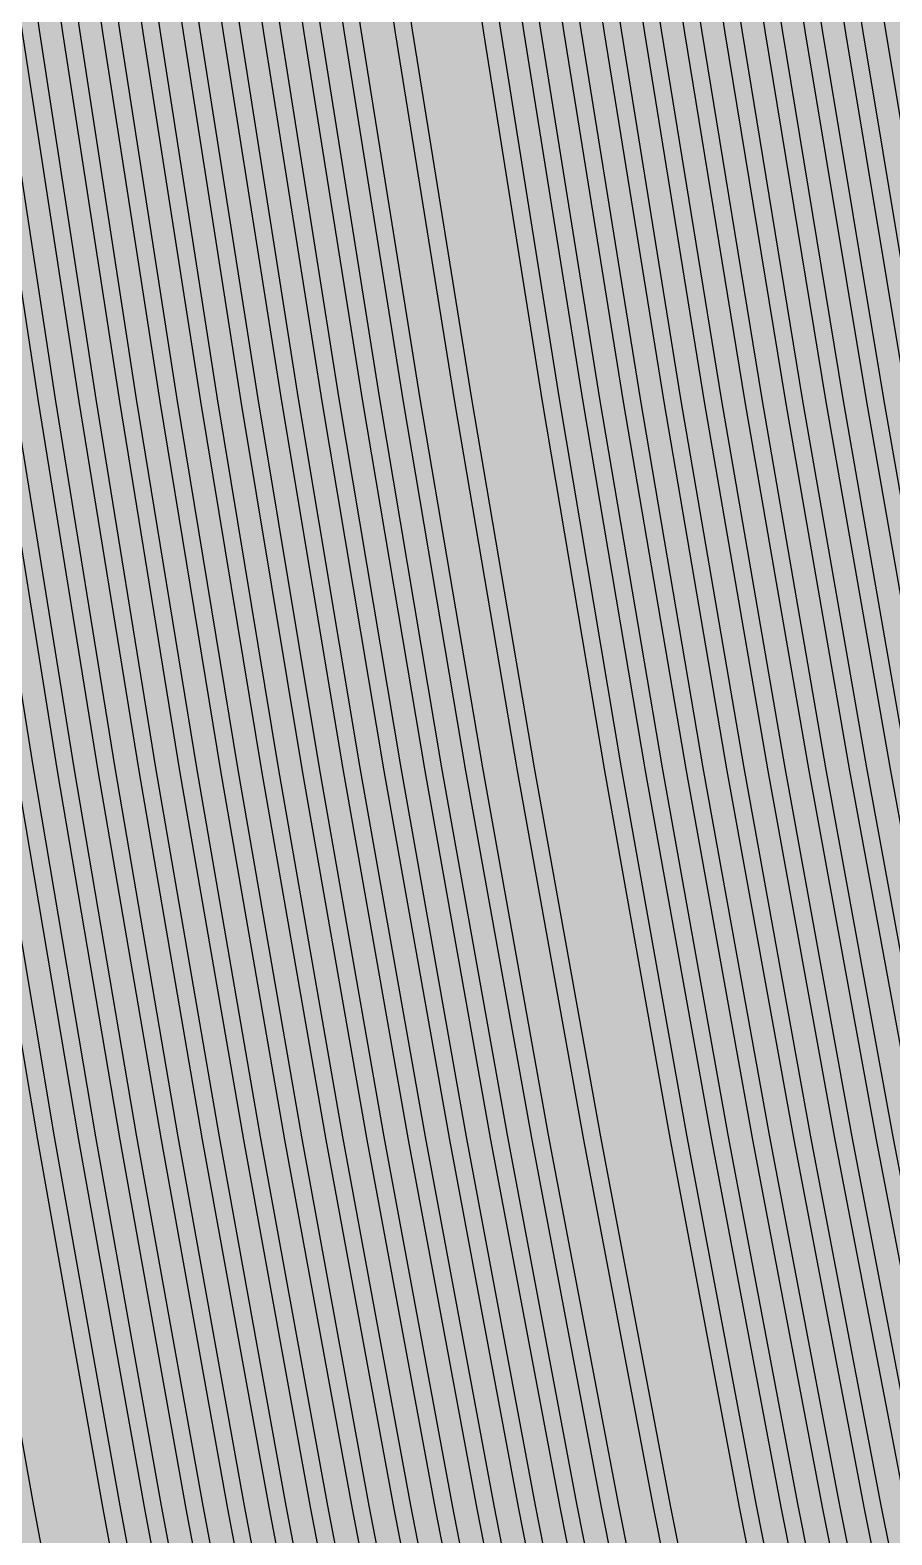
# Model space of a CAD drawing. Header units: metres. Extents: x -7231 to 10969, y -37556 to 1873.
# Drawn here: x 2908.2 to 3011, y -846.7 to -667.2 of the extents above; entities that cross this region are included whole.
import ezdxf

# ---------------------------------------------------------------- set-up
doc = ezdxf.new("R2010")
doc.units = ezdxf.units.M
doc.layers.add('Metal1', color=4, linetype='CONTINUOUS')
doc.layers.add('Polyimide', color=7, linetype='CONTINUOUS')

msp = doc.modelspace()

# ---------------------------------------------------------------- hatches: boundary and pattern name
at = {"layer": 'Polyimide'}
msp.add_hatch(color=7, dxfattribs=at).paths.add_polyline_path([(4065.69, -468), (4066.67, -501.99), (4068.51, -535.99), (4071.41, -569.99), (4075.54, -603.99), (4081.04, -637.99), (4088.01, -671.99), (4096.52, -705.98), (4106.62, -739.98), (4118.33, -773.98), (4131.63, -807.98), (4146.49, -841.98), (4162.87, -875.98), (4180.68, -909.97), (4199.83, -943.97), (4220.22, -977.97), (4241.73, -1011.97), (4264.21, -1045.97), (4287.52, -1079.96), (4311.51, -1113.96), (4336.01, -1147.96), (4360.86, -1181.96), (4385.88, -1215.96), (4410.89, -1249.96), (4435.74, -1283.95), (4460.24, -1317.95), (4484.23, -1351.95), (4507.54, -1385.95), (4530.02, -1419.95), (4551.53, -1453.94), (4571.92, -1487.94), (4591.07, -1521.94), (4608.88, -1555.94), (4625.26, -1589.94), (4640.12, -1623.94), (4653.42, -1657.93), (4665.13, -1691.93), (4675.23, -1725.93), (4683.74, -1759.93), (4690.71, -1793.93), (4696.21, -1827.93), (4700.34, -1861.92), (4703.24, -1895.92), (4705.08, -1929.92), (4706.06, -1963.92), (4706.44, -1997.92), (4706.5, -2031.91), (4706.5, -4793.02), (4709.95, -4838.39), (4720.22, -4882.71), (4737.08, -4924.98), (4760.13, -4964.2), (4788.85, -4999.49), (4822.58, -5030.03), (4860.53, -5055.12), (4901.85, -5074.18), (4901.85, -5074.18), (4970.68, -5105.23), (5034.7, -5145.26), (5092.76, -5193.54), (5143.8, -5249.19), (5186.89, -5311.2), (5221.24, -5378.44), (5246.23, -5449.69), (5261.41, -5523.66), (5266.5, -5599), (5261.41, -5674.34), (5246.23, -5748.31), (5221.24, -5819.56), (5186.89, -5886.8), (5143.8, -5948.81), (5092.76, -6004.46), (5034.7, -6052.74), (4970.68, -6092.77), (4901.85, -6123.82), (4860.53, -6142.88), (4822.58, -6167.97), (4788.85, -6198.51), (4760.13, -6233.8), (4737.08, -6273.02), (4720.22, -6315.29), (4709.95, -6359.61), (4706.5, -6404.98), (4706.5, -9221.52), (4709.95, -9266.88), (4720.22, -9311.21), (4737.08, -9353.47), (4760.13, -9392.7), (4788.85, -9427.98), (4822.58, -9458.52), (4860.53, -9483.61), (4901.85, -9502.67), (4970.68, -9533.72), (5034.7, -9573.75), (5092.76, -9622.03), (5143.8, -9677.68), (5186.89, -9739.69), (5221.24, -9806.94), (5246.23, -9878.19), (5261.41, -9952.16), (5266.5, -10027.49), (5261.41, -10102.83), (5246.23, -10176.8), (5221.24, -10248.05), (5186.89, -10315.3), (5143.8, -10377.31), (5092.76, -10432.96), (5034.7, -10481.24), (4970.68, -10521.27), (4901.85, -10552.32), (4860.53, -10571.38), (4822.58, -10596.46), (4788.85, -10627), (4760.13, -10662.29), (4737.08, -10701.52), (4720.22, -10743.78), (4709.95, -10788.1), (4706.5, -10833.47), (4706.5, -13650.01), (4709.95, -13695.38), (4720.22, -13739.7), (4737.08, -13781.96), (4760.13, -13821.19), (4788.85, -13856.48), (4822.58, -13887.02), (4860.53, -13912.11), (4901.85, -13931.17), (4970.68, -13962.22), (5034.7, -14002.25), (5092.76, -14050.53), (5143.8, -14106.18), (5186.89, -14168.19), (5221.24, -14235.43), (5246.23, -14306.68), (5261.41, -14380.65), (5266.5, -14455.99), (5261.41, -14531.33), (5246.23, -14605.29), (5221.24, -14676.55), (5186.89, -14743.79), (5143.8, -14805.8), (5092.76, -14861.45), (5034.7, -14909.73), (4970.68, -14949.76), (4901.85, -14980.81), (4860.53, -14999.87), (4822.58, -15024.96), (4788.85, -15055.5), (4760.13, -15090.79), (4737.08, -15130.01), (4720.22, -15172.27), (4709.95, -15216.6), (4706.5, -15261.97), (4706.5, -15455.99), (4720.95, -15750.04), (4764.14, -16041.26), (4835.68, -16326.84), (4934.86, -16604.04), (5060.74, -16870.18), (5212.09, -17122.7), (5387.47, -17359.17), (5585.18, -17577.31), (5803.32, -17775.02), (6039.79, -17950.4), (6292.31, -18101.75), (6558.45, -18227.63), (6835.65, -18326.81), (7121.23, -18398.34), (7412.45, -18441.54), (7706.5, -18455.99), (9969.01, -18455.99), (10047.42, -18459.84), (10125.08, -18471.36), (10201.23, -18490.44), (10275.15, -18516.89), (10346.12, -18550.45), (10413.46, -18590.81), (10476.52, -18637.58), (10534.69, -18690.3), (10587.41, -18748.47), (10634.18, -18811.53), (10674.54, -18878.87), (10708.11, -18949.84), (10734.56, -19023.76), (10753.63, -19099.92), (10765.15, -19177.58), (10769.01, -19255.99), (10769.01, -20895.8), (10730.24, -20951.41), (10694.6, -21009.08), (10662.21, -21068.63), (10633.17, -21129.89), (10607.55, -21192.66), (10585.45, -21256.74), (10566.93, -21321.96), (10552.05, -21388.09), (10540.84, -21454.95), (10533.35, -21522.33), (10529.6, -21590.02), (10529.6, -21657.81), (10533.35, -21725.5), (10540.84, -21792.87), (10552.05, -21859.73), (10566.93, -21925.87), (10585.45, -21991.08), (10607.55, -22055.17), (10633.17, -22117.94), (10662.21, -22179.19), (10694.6, -22238.74), (10730.24, -22296.41), (10769.01, -22352.03), (10769.01, -32454.24), (10728.74, -32510.49), (10691.72, -32568.92), (10658.05, -32629.35), (10627.85, -32691.58), (10601.2, -32755.42), (10578.21, -32820.67), (10558.93, -32887.1), (10543.44, -32954.52), (10531.77, -33022.71), (10523.97, -33091.44), (10520.07, -33160.51), (10520.07, -33229.69), (10523.97, -33298.75), (10531.77, -33367.49), (10543.44, -33435.67), (10558.93, -33503.09), (10578.21, -33569.53), (10601.2, -33634.77), (10627.85, -33698.61), (10658.05, -33760.85), (10691.72, -33821.28), (10728.74, -33879.71), (10769.01, -33935.96), (10769.01, -36556), (10765.15, -36634.41), (10753.63, -36712.07), (10734.56, -36788.23), (10708.11, -36862.15), (10674.54, -36933.12), (10634.18, -37000.46), (10587.41, -37063.51), (10534.69, -37121.69), (10476.52, -37174.41), (10413.46, -37221.18), (10346.12, -37261.54), (10275.15, -37295.1), (10201.23, -37321.55), (10125.08, -37340.63), (10047.42, -37352.15), (9969.01, -37356), (-6231.01, -37356), (-6309.42, -37352.15), (-6387.08, -37340.63), (-6463.23, -37321.55), (-6537.15, -37295.1), (-6608.12, -37261.54), (-6675.46, -37221.18), (-6738.52, -37174.41), (-6796.69, -37121.69), (-6849.41, -37063.51), (-6896.18, -37000.46), (-6936.54, -36933.12), (-6970.11, -36862.15), (-6996.56, -36788.23), (-7015.63, -36712.07), (-7027.15, -36634.41), (-7031.01, -36556), (-7031.01, -33936), (-6990.74, -33879.75), (-6953.7, -33821.31), (-6920.03, -33760.88), (-6889.82, -33698.64), (-6863.18, -33634.8), (-6840.18, -33569.55), (-6820.9, -33503.11), (-6805.4, -33435.69), (-6793.74, -33367.49), (-6785.94, -33298.75), (-6782.03, -33229.68), (-6782.03, -33160.5), (-6785.94, -33091.43), (-6793.74, -33022.69), (-6805.4, -32954.5), (-6820.9, -32887.07), (-6840.18, -32820.63), (-6863.18, -32755.39), (-6889.82, -32691.54), (-6920.03, -32629.3), (-6953.7, -32568.87), (-6990.74, -32510.43), (-7031.01, -32454.18), (-7031.01, -22364.83), (-6990.74, -22308.58), (-6953.7, -22250.14), (-6920.03, -22189.71), (-6889.82, -22127.47), (-6863.18, -22063.62), (-6840.18, -21998.38), (-6820.9, -21931.94), (-6805.4, -21864.51), (-6793.74, -21796.32), (-6785.94, -21727.58), (-6782.03, -21658.51), (-6782.03, -21589.33), (-6785.94, -21520.26), (-6793.74, -21451.52), (-6805.4, -21383.32), (-6820.9, -21315.9), (-6840.18, -21249.46), (-6863.18, -21184.21), (-6889.82, -21120.37), (-6920.03, -21058.13), (-6953.7, -20997.7), (-6990.74, -20939.26), (-7031.01, -20883.01), (-7031.01, -19255.99), (-7027.15, -19177.58), (-7015.63, -19099.92), (-6996.56, -19023.76), (-6970.11, -18949.84), (-6936.54, -18878.87), (-6896.18, -18811.53), (-6849.41, -18748.47), (-6796.69, -18690.3), (-6738.52, -18637.58), (-6675.46, -18590.81), (-6608.12, -18550.45), (-6537.15, -18516.89), (-6463.23, -18490.44), (-6387.08, -18471.36), (-6309.42, -18459.84), (-6231.01, -18455.99), (-3968.5, -18455.99), (-3674.45, -18441.54), (-3383.23, -18398.34), (-3097.65, -18326.81), (-2820.45, -18227.63), (-2554.31, -18101.75), (-2301.79, -17950.4), (-2065.32, -17775.02), (-1847.18, -17577.31), (-1649.47, -17359.17), (-1474.09, -17122.7), (-1322.74, -16870.18), (-1196.86, -16604.04), (-1097.68, -16326.84), (-1026.14, -16041.26), (-982.95, -15750.04), (-968.5, -15455.99), (-968.5, -15261.97), (-971.95, -15216.6), (-982.22, -15172.27), (-999.08, -15130.01), (-1022.13, -15090.79), (-1050.85, -15055.5), (-1084.58, -15024.96), (-1122.53, -14999.87), (-1163.85, -14980.81), (-1232.68, -14949.76), (-1296.7, -14909.73), (-1354.76, -14861.45), (-1405.8, -14805.8), (-1448.89, -14743.79), (-1483.24, -14676.55), (-1508.23, -14605.29), (-1523.41, -14531.33), (-1528.5, -14455.99), (-1523.41, -14380.65), (-1508.23, -14306.68), (-1483.24, -14235.43), (-1448.89, -14168.19), (-1405.8, -14106.18), (-1354.76, -14050.53), (-1296.7, -14002.25), (-1232.68, -13962.22), (-1163.85, -13931.17), (-1122.53, -13912.11), (-1084.58, -13887.02), (-1050.85, -13856.48), (-1022.13, -13821.19), (-999.08, -13781.96), (-982.22, -13739.7), (-971.95, -13695.38), (-968.5, -13650.01), (-968.5, -12309.64), (-971.95, -12264.27), (-982.22, -12219.94), (-999.08, -12177.68), (-1022.13, -12138.46), (-1050.85, -12103.17), (-1084.58, -12072.63), (-1122.53, -12047.54), (-1163.85, -12028.48), (-1232.68, -11997.43), (-1296.7, -11957.4), (-1354.76, -11909.12), (-1405.8, -11853.47), (-1448.89, -11791.46), (-1483.24, -11724.22), (-1508.23, -11652.96), (-1523.41, -11579), (-1528.5, -11503.66), (-1523.41, -11428.32), (-1508.23, -11354.35), (-1483.24, -11283.1), (-1448.89, -11215.86), (-1405.8, -11153.85), (-1354.76, -11098.2), (-1296.7, -11049.92), (-1232.68, -11009.89), (-1163.85, -10978.84), (-1122.53, -10959.78), (-1084.58, -10934.69), (-1050.85, -10904.15), (-1022.13, -10868.86), (-999.08, -10829.63), (-982.22, -10787.37), (-971.95, -10743.05), (-968.5, -10697.68), (-968.5, -9357.31), (-971.95, -9311.94), (-982.22, -9267.62), (-999.08, -9225.35), (-1022.13, -9186.13), (-1050.85, -9150.84), (-1084.58, -9120.3), (-1122.53, -9095.21), (-1163.85, -9076.15), (-1163.85, -9076.15), (-1232.68, -9045.1), (-1296.7, -9005.07), (-1354.76, -8956.79), (-1405.8, -8901.14), (-1448.89, -8839.13), (-1483.24, -8771.89), (-1508.23, -8700.64), (-1523.41, -8626.67), (-1528.5, -8551.33), (-1523.41, -8475.99), (-1508.23, -8402.02), (-1483.24, -8330.77), (-1448.89, -8263.53), (-1405.8, -8201.52), (-1354.76, -8145.87), (-1296.7, -8097.59), (-1232.68, -8057.56), (-1163.85, -8026.51), (-1163.85, -8026.51), (-1122.53, -8007.45), (-1084.58, -7982.36), (-1050.85, -7951.82), (-1022.13, -7916.53), (-999.08, -7877.31), (-982.22, -7835.04), (-971.95, -7790.72), (-968.5, -7745.35), (-968.5, -6404.98), (-971.95, -6359.61), (-982.22, -6315.29), (-999.08, -6273.02), (-1022.13, -6233.8), (-1050.85, -6198.51), (-1084.58, -6167.97), (-1122.53, -6142.88), (-1163.85, -6123.82), (-1163.85, -6123.82), (-1232.68, -6092.77), (-1296.7, -6052.74), (-1354.76, -6004.46), (-1405.8, -5948.81), (-1448.89, -5886.8), (-1483.24, -5819.56), (-1508.23, -5748.31), (-1523.41, -5674.34), (-1528.5, -5599), (-1523.41, -5523.66), (-1508.23, -5449.69), (-1483.24, -5378.44), (-1448.89, -5311.2), (-1405.8, -5249.19), (-1354.76, -5193.54), (-1296.7, -5145.26), (-1232.68, -5105.23), (-1163.85, -5074.18), (-1163.85, -5074.18), (-1122.53, -5055.12), (-1084.58, -5030.03), (-1050.85, -4999.49), (-1022.13, -4964.2), (-999.08, -4924.98), (-982.22, -4882.71), (-971.95, -4838.39), (-968.5, -4793.02), (-968.5, -2031.91), (-968.44, -1997.92), (-968.06, -1963.92), (-967.05, -1929.92), (-965.18, -1895.92), (-962.22, -1861.92), (-958.01, -1827.93), (-952.41, -1793.93), (-945.31, -1759.93), (-936.64, -1725.93), (-926.35, -1691.93), (-914.43, -1657.93), (-900.88, -1623.94), (-885.74, -1589.94), (-869.05, -1555.94), (-850.91, -1521.94), (-831.4, -1487.94), (-810.63, -1453.94), (-788.72, -1419.95), (-765.82, -1385.95), (-742.07, -1351.95), (-717.63, -1317.95), (-692.67, -1283.95), (-667.36, -1249.96), (-641.88, -1215.96), (-616.39, -1181.96), (-591.08, -1147.96), (-566.12, -1113.96), (-541.68, -1079.96), (-517.93, -1045.97), (-495.03, -1011.97), (-473.12, -977.97), (-452.35, -943.97), (-432.84, -909.97), (-414.7, -875.98), (-398.01, -841.98), (-382.87, -807.98), (-369.32, -773.98), (-357.4, -739.98), (-347.11, -705.98), (-338.44, -671.99), (-331.34, -637.99), (-325.74, -603.99), (-321.53, -569.99), (-318.57, -535.99), (-316.7, -501.99), (-315.69, -468), (-315.31, -434), (-315.25, -400), (-315.25, 401), (-315.25, 451), (-315.25, 1644), (-270.25, 1644), (-270.03, 1637.13), (-269.35, 1630.29), (-268.23, 1623.52), (-266.67, 1616.82), (-264.68, 1610.25), (-262.26, 1603.82), (-259.42, 1597.56), (-256.18, 1591.5), (-252.55, 1585.67), (-248.55, 1580.08), (-244.19, 1574.77), (-239.5, 1569.75), (-234.48, 1565.06), (-229.17, 1560.7), (-223.58, 1556.7), (-217.75, 1553.07), (-211.69, 1549.83), (-205.43, 1546.99), (-199, 1544.57), (-192.43, 1542.58), (-185.73, 1541.02), (-178.96, 1539.9), (-172.12, 1539.22), (-165.25, 1539), (-158.38, 1539.22), (-151.54, 1539.9), (-144.77, 1541.02), (-138.07, 1542.58), (-131.5, 1544.57), (-125.07, 1546.99), (-118.81, 1549.83), (-112.75, 1553.07), (-106.92, 1556.7), (-101.33, 1560.7), (-96.02, 1565.06), (-91, 1569.75), (-86.31, 1574.77), (-81.95, 1580.08), (-77.95, 1585.67), (-74.32, 1591.5), (-71.08, 1597.56), (-68.24, 1603.82), (-65.82, 1610.25), (-63.83, 1616.82), (-62.27, 1623.52), (-61.15, 1630.29), (-60.47, 1637.13), (-60.25, 1644), (1853, 1644), (1853, 1573), (3815.25, 1573), (3815.46, 1579.54), (3816.11, 1586.05), (3817.17, 1592.51), (3818.66, 1598.88), (3820.56, 1605.14), (3822.86, 1611.27), (3825.56, 1617.23), (3828.65, 1623), (3832.1, 1628.56), (3835.91, 1633.88), (3840.07, 1638.93), (3844.54, 1643.71), (3849.32, 1648.18), (3854.37, 1652.34), (3859.69, 1656.15), (3865.25, 1659.6), (3871.02, 1662.69), (3876.98, 1665.39), (3883.11, 1667.69), (3889.37, 1669.59), (3895.74, 1671.08), (3902.2, 1672.14), (3908.71, 1672.79), (3915.25, 1673), (3921.79, 1672.79), (3928.3, 1672.14), (3934.76, 1671.08), (3941.13, 1669.59), (3947.39, 1667.69), (3953.52, 1665.39), (3959.48, 1662.69), (3965.25, 1659.6), (3970.81, 1656.15), (3976.13, 1652.34), (3981.18, 1648.18), (3985.96, 1643.71), (3990.43, 1638.93), (3994.59, 1633.88), (3998.4, 1628.56), (4001.85, 1623), (4004.94, 1617.23), (4007.64, 1611.27), (4009.94, 1605.14), (4011.84, 1598.88), (4013.33, 1592.51), (4014.39, 1586.05), (4015.04, 1579.54), (4015.25, 1573), (4065.25, 1573), (4065.25, 451), (4065.25, 401), (4065.25, -400), (4065.31, -434), (4065.69, -468)])

# ---------------------------------------------------------------- linework, layer by layer
at = {"layer": 'Metal1'}
for points in [[(2828.23, -95.04), (2829.91, -139.05), (2831.96, -183.06), (2834.38, -227.07), (2837.19, -271.08), (2840.37, -315.1), (2843.92, -359.11), (2847.86, -403.12), (2852.18, -447.13), (2856.89, -491.14), (2861.98, -535.15), (2867.46, -579.16), (2873.33, -623.17), (2879.59, -667.18), (2886.25, -711.19), (2893.31, -755.2), (2900.78, -799.21), (2908.65, -843.22), (2916.93, -887.23), (2925.62, -931.24), (2934.73, -975.25), (2944.26, -1019.26)], [(2942.81, -975.66), (2933.78, -931.63), (2925.16, -887.61), (2916.95, -843.58), (2909.14, -799.55), (2901.74, -755.52), (2894.74, -711.5), (2888.14, -667.47), (2881.92, -623.44), (2876.1, -579.41), (2870.67, -535.38), (2865.62, -491.36), (2860.96, -447.33), (2856.67, -403.3), (2852.77, -359.27), (2849.24, -315.25), (2846.09, -271.22), (2843.31, -227.19), (2840.9, -183.16), (2838.87, -139.14), (2837.21, -95.11)], [(2839.2, -95.04), (2840.87, -139.05), (2842.9, -183.06), (2845.3, -227.07), (2848.08, -271.09), (2851.23, -315.1), (2854.76, -359.11), (2858.66, -403.12), (2862.95, -447.13), (2867.61, -491.14), (2872.66, -535.15), (2878.09, -579.16), (2883.91, -623.17), (2890.12, -667.18), (2896.72, -711.19), (2903.72, -755.2), (2911.11, -799.21), (2918.92, -843.22), (2927.12, -887.23), (2935.74, -931.24), (2944.77, -975.25)], [(2947.91, -975.66), (2938.83, -931.64), (2930.16, -887.61), (2921.91, -843.58), (2914.06, -799.55), (2906.62, -755.52), (2899.58, -711.5), (2892.94, -667.47), (2886.69, -623.44), (2880.84, -579.41), (2875.37, -535.39), (2870.3, -491.36), (2865.6, -447.33), (2861.3, -403.3), (2857.37, -359.28), (2853.82, -315.25), (2850.65, -271.22), (2847.86, -227.19), (2845.44, -183.16), (2843.39, -139.14), (2841.72, -95.11)], [(2843.72, -95.04), (2845.39, -139.05), (2847.44, -183.06), (2849.85, -227.07), (2852.65, -271.08), (2855.82, -315.1), (2859.36, -359.11), (2863.29, -403.12), (2867.59, -447.13), (2872.28, -491.14), (2877.36, -535.15), (2882.82, -579.16), (2888.67, -623.17), (2894.91, -667.18), (2901.55, -711.19), (2908.59, -755.2), (2916.03, -799.21), (2923.87, -843.22), (2932.13, -887.23), (2940.79, -931.24), (2949.87, -975.25)], [(2953.01, -975.66), (2943.88, -931.64), (2935.17, -887.61), (2926.86, -843.58), (2918.97, -799.55), (2911.49, -755.53), (2904.41, -711.5), (2897.73, -667.47), (2891.45, -623.44), (2885.57, -579.41), (2880.07, -535.39), (2874.97, -491.36), (2870.25, -447.33), (2865.92, -403.3), (2861.97, -359.28), (2858.4, -315.25), (2855.22, -271.22), (2852.41, -227.19), (2849.98, -183.17), (2847.92, -139.14), (2846.24, -95.11)], [(2848.24, -95.04), (2849.92, -139.05), (2851.97, -183.06), (2854.4, -227.07), (2857.21, -271.08), (2860.4, -315.1), (2863.96, -359.11), (2867.91, -403.12), (2872.24, -447.13), (2876.96, -491.14), (2882.06, -535.15), (2887.55, -579.16), (2893.43, -623.17), (2899.71, -667.18), (2906.39, -711.19), (2913.46, -755.2), (2920.94, -799.21), (2928.83, -843.22), (2937.13, -887.23), (2945.84, -931.24), (2954.97, -975.25), (2964.52, -1019.26)], [(2958.12, -975.67), (2948.93, -931.64), (2940.17, -887.61), (2931.82, -843.58), (2923.89, -799.55), (2916.37, -755.53), (2909.25, -711.5), (2902.53, -667.47), (2896.22, -623.44), (2890.3, -579.41), (2884.78, -535.39), (2879.64, -491.36), (2874.9, -447.33), (2870.54, -403.3), (2866.57, -359.28), (2862.99, -315.25), (2859.78, -271.22), (2856.96, -227.19), (2854.51, -183.17), (2852.44, -139.14), (2850.75, -95.11)], [(2852.75, -95.04), (2854.44, -139.05), (2856.51, -183.06), (2858.95, -227.07), (2861.78, -271.08), (2864.98, -315.09), (2868.57, -359.11), (2872.54, -403.12), (2876.89, -447.13), (2881.63, -491.14), (2886.76, -535.15), (2892.28, -579.16), (2898.2, -623.17), (2904.51, -667.18), (2911.22, -711.19), (2918.34, -755.2), (2925.86, -799.21), (2933.79, -843.22), (2942.13, -887.23), (2950.89, -931.24), (2960.07, -975.25), (2969.68, -1019.26)], [(2963.22, -975.67), (2953.98, -931.64), (2945.17, -887.61), (2936.78, -843.58), (2928.8, -799.55), (2921.24, -755.53), (2914.08, -711.5), (2907.33, -667.47), (2900.98, -623.44), (2895.03, -579.42), (2889.48, -535.39), (2884.32, -491.36), (2879.55, -447.33), (2875.17, -403.3), (2871.18, -359.28), (2867.57, -315.25), (2864.35, -271.22), (2861.51, -227.19), (2859.05, -183.17), (2856.97, -139.14), (2855.27, -95.11)], [(2857.27, -95.04), (2858.97, -139.05), (2861.05, -183.06), (2863.5, -227.07), (2866.34, -271.08), (2869.56, -315.09), (2873.17, -359.1), (2877.16, -403.11), (2881.54, -447.13), (2886.3, -491.14), (2891.46, -535.15), (2897.01, -579.16), (2902.96, -623.17), (2909.31, -667.18), (2916.06, -711.19), (2923.21, -755.2), (2930.77, -799.21), (2938.75, -843.22), (2947.14, -887.23), (2955.94, -931.24), (2965.17, -975.25), (2974.83, -1019.26)], [(2968.32, -975.67), (2959.04, -931.64), (2950.18, -887.61), (2941.74, -843.58), (2933.72, -799.56), (2926.11, -755.53), (2918.92, -711.5), (2912.13, -667.47), (2905.75, -623.44), (2899.76, -579.42), (2894.18, -535.39), (2888.99, -491.36), (2884.2, -447.33), (2879.79, -403.3), (2875.78, -359.28), (2872.15, -315.25), (2868.91, -271.22), (2866.06, -227.19), (2863.59, -183.17), (2861.5, -139.14), (2859.79, -95.11)], [(2861.79, -95.04), (2863.49, -139.05), (2865.58, -183.06), (2868.05, -227.07), (2870.91, -271.08), (2874.15, -315.09), (2877.77, -359.1), (2881.78, -403.11), (2886.19, -447.12), (2890.98, -491.14), (2896.16, -535.15), (2901.75, -579.16), (2907.73, -623.17), (2914.11, -667.18), (2920.89, -711.19), (2928.09, -755.2), (2935.69, -799.21), (2943.7, -843.22), (2952.14, -887.23), (2960.99, -931.24), (2970.27, -975.25), (2979.98, -1019.26)], [(2973.42, -975.67), (2964.09, -931.64), (2955.18, -887.61), (2946.7, -843.58), (2938.63, -799.56), (2930.99, -755.53), (2923.75, -711.5), (2916.93, -667.47), (2910.51, -623.44), (2904.49, -579.42), (2898.88, -535.39), (2893.66, -491.36), (2888.84, -447.33), (2884.42, -403.31), (2880.38, -359.28), (2876.74, -315.25), (2873.48, -271.22), (2870.61, -227.19), (2868.12, -183.17), (2866.02, -139.14), (2864.3, -95.11)], [(2866.3, -95.04), (2868.02, -139.05), (2870.12, -183.06), (2872.6, -227.07), (2875.47, -271.08), (2878.73, -315.09), (2882.37, -359.1), (2886.41, -403.11), (2890.83, -447.12), (2895.65, -491.13), (2900.87, -535.14), (2906.48, -579.15), (2912.49, -623.17), (2918.91, -667.18), (2925.73, -711.19), (2932.96, -755.2), (2940.6, -799.21), (2948.66, -843.22), (2957.14, -887.23), (2966.05, -931.24), (2975.38, -975.25), (2985.14, -1019.26)], [(2978.52, -975.67), (2969.14, -931.64), (2960.18, -887.61), (2951.66, -843.59), (2943.55, -799.56), (2935.86, -755.53), (2928.59, -711.5), (2921.73, -667.47), (2915.27, -623.45), (2909.23, -579.42), (2903.58, -535.39), (2898.34, -491.36), (2893.49, -447.33), (2889.04, -403.31), (2884.98, -359.28), (2881.32, -315.25), (2878.04, -271.22), (2875.16, -227.19), (2872.66, -183.17), (2870.55, -139.14), (2868.82, -95.11)], [(2870.82, -95.04), (2872.55, -139.05), (2874.66, -183.06), (2877.15, -227.07), (2880.04, -271.08), (2883.31, -315.09), (2886.98, -359.1), (2891.03, -403.11), (2895.48, -447.12), (2900.33, -491.13), (2905.57, -535.14), (2911.21, -579.15), (2917.25, -623.16), (2923.7, -667.17), (2930.56, -711.18), (2937.83, -755.19), (2945.52, -799.2), (2953.62, -843.21), (2962.15, -887.22), (2971.1, -931.23), (2980.48, -975.24), (2990.29, -1019.25)], [(2983.62, -975.67), (2974.19, -931.64), (2965.19, -887.61), (2956.61, -843.59), (2948.46, -799.56), (2940.74, -755.53), (2933.42, -711.5), (2926.53, -667.47), (2920.04, -623.45), (2913.96, -579.42), (2908.28, -535.39), (2903.01, -491.36), (2898.14, -447.33), (2893.67, -403.31), (2889.59, -359.28), (2885.9, -315.25), (2882.61, -271.22), (2879.71, -227.19), (2877.2, -183.17), (2875.07, -139.14), (2873.34, -95.11)], [(2875.33, -95.04), (2877.07, -139.05), (2879.19, -183.06), (2881.7, -227.07), (2884.61, -271.08), (2887.9, -315.09), (2891.58, -359.1), (2895.66, -403.11), (2900.13, -447.12), (2905, -491.13), (2910.27, -535.14), (2915.94, -579.15), (2922.02, -623.16), (2928.5, -667.17), (2935.4, -711.18), (2942.71, -755.19), (2950.43, -799.2), (2958.58, -843.21), (2967.15, -887.22), (2976.15, -931.23), (2985.58, -975.24), (2995.44, -1019.25)], [(2988.73, -975.67), (2979.24, -931.64), (2970.19, -887.62), (2961.57, -843.59), (2953.38, -799.56), (2945.61, -755.53), (2938.26, -711.5), (2931.32, -667.48), (2924.8, -623.45), (2918.69, -579.42), (2912.99, -535.39), (2907.69, -491.36), (2902.79, -447.33), (2898.29, -403.31), (2894.19, -359.28), (2890.49, -315.25), (2887.18, -271.22), (2884.26, -227.2), (2881.73, -183.17), (2879.6, -139.14), (2877.85, -95.11)], [(2879.85, -95.04), (2881.6, -139.05), (2883.73, -183.06), (2886.26, -227.07), (2889.17, -271.08), (2892.48, -315.09), (2896.18, -359.1), (2900.28, -403.11), (2904.78, -447.12), (2909.67, -491.13), (2914.97, -535.14), (2920.67, -579.15), (2926.78, -623.16), (2933.3, -667.17), (2940.23, -711.18), (2947.58, -755.19), (2955.35, -799.2), (2963.54, -843.21), (2972.15, -887.22), (2981.2, -931.23), (2990.68, -975.24), (3000.6, -1019.25)], [(2993.83, -975.67), (2984.29, -931.65), (2975.2, -887.62), (2966.53, -843.59), (2958.29, -799.56), (2950.48, -755.53), (2943.09, -711.5), (2936.12, -667.48), (2929.57, -623.45), (2923.42, -579.42), (2917.69, -535.39), (2912.36, -491.36), (2907.44, -447.34), (2902.91, -403.31), (2898.79, -359.28), (2895.07, -315.25), (2891.74, -271.22), (2888.81, -227.2), (2886.27, -183.17), (2884.12, -139.14), (2882.37, -95.11)], [(2884.37, -95.04), (2886.12, -139.05), (2888.27, -183.06), (2890.81, -227.07), (2893.74, -271.08), (2897.06, -315.09), (2900.78, -359.1), (2904.9, -403.11), (2909.42, -447.12), (2914.35, -491.13), (2919.67, -535.14), (2925.4, -579.15), (2931.55, -623.16), (2938.1, -667.17), (2945.07, -711.18), (2952.45, -755.19), (2960.26, -799.2), (2968.49, -843.21), (2977.16, -887.22), (2986.25, -931.23), (2995.78, -975.24), (3005.75, -1019.25)], [(2998.93, -975.67), (2989.34, -931.65), (2980.2, -887.62), (2971.49, -843.59), (2963.21, -799.56), (2955.36, -755.53), (2947.93, -711.5), (2940.92, -667.48), (2934.33, -623.45), (2928.15, -579.42), (2922.39, -535.39), (2917.03, -491.36), (2912.08, -447.34), (2907.54, -403.31), (2903.4, -359.28), (2899.65, -315.25), (2896.31, -271.22), (2893.36, -227.2), (2890.81, -183.17), (2888.65, -139.14), (2886.89, -95.11)], [(2888.88, -95.04), (2890.65, -139.05), (2892.8, -183.06), (2895.36, -227.07), (2898.3, -271.08), (2901.65, -315.09), (2905.39, -359.1), (2909.53, -403.11), (2914.07, -447.12), (2919.02, -491.13), (2924.37, -535.14), (2930.14, -579.15), (2936.31, -623.16), (2942.9, -667.17), (2949.9, -711.18), (2957.33, -755.19), (2965.18, -799.2), (2973.45, -843.21), (2982.16, -887.22), (2991.3, -931.23), (3000.88, -975.24), (3010.91, -1019.25)], [(3004.03, -975.68), (2994.4, -931.65), (2985.2, -887.62), (2976.45, -843.59), (2968.12, -799.56), (2960.23, -755.53), (2952.76, -711.51), (2945.72, -667.48), (2939.1, -623.45), (2932.89, -579.42), (2927.09, -535.39), (2921.71, -491.36), (2916.73, -447.34), (2912.16, -403.31), (2908, -359.28), (2904.23, -315.25), (2900.87, -271.22), (2897.91, -227.2), (2895.34, -183.17), (2893.17, -139.14), (2891.4, -95.11)], [(2893.4, -95.04), (2895.17, -139.05), (2897.34, -183.06), (2899.91, -227.07), (2902.87, -271.08), (2906.23, -315.09), (2909.99, -359.1), (2914.15, -403.11), (2918.72, -447.12), (2923.69, -491.13), (2929.08, -535.14), (2934.87, -579.15), (2941.07, -623.16), (2947.7, -667.17), (2954.74, -711.18), (2962.2, -755.19), (2970.09, -799.2), (2978.41, -843.21), (2987.16, -887.22), (2996.35, -931.23), (3005.98, -975.24), (3016.06, -1019.25)], [(3010.27, -975.68), (3000.62, -931.65), (2991.4, -887.62), (2982.63, -843.59), (2974.29, -799.56), (2966.38, -755.53), (2958.9, -711.51), (2951.84, -667.48), (2945.2, -623.45), (2938.98, -579.42), (2933.17, -535.39), (2927.78, -491.36), (2922.79, -447.34), (2918.21, -403.31), (2914.04, -359.28), (2910.27, -315.25), (2906.9, -271.22), (2903.93, -227.2), (2901.36, -183.17), (2899.19, -139.14), (2897.41, -95.11)], [(2899.41, -95.04), (2901.18, -139.05), (2903.36, -183.06), (2905.93, -227.07), (2908.89, -271.08), (2912.26, -315.09), (2916.03, -359.1), (2920.2, -403.11), (2924.78, -447.12), (2929.76, -491.13), (2935.16, -535.14), (2940.96, -579.15), (2947.18, -623.16), (2953.82, -667.17), (2960.87, -711.18), (2968.35, -755.19), (2976.26, -799.2), (2984.59, -843.21), (2993.36, -887.22), (3002.57, -931.23), (3012.22, -975.24), (3022.32, -1019.25)], [(3020.31, -975.67), (3010.73, -931.65), (3001.6, -887.62), (2992.9, -843.59), (2984.63, -799.56), (2976.78, -755.53), (2969.36, -711.5), (2962.36, -667.48), (2955.78, -623.45), (2949.61, -579.42), (2943.85, -535.39), (2938.5, -491.36), (2933.55, -447.34), (2929.01, -403.31), (2924.87, -359.28), (2921.14, -315.25), (2917.79, -271.22), (2914.85, -227.2), (2912.3, -183.17), (2910.14, -139.14), (2908.38, -95.11)], [(2910.38, -95.04), (2912.14, -139.05), (2914.3, -183.06), (2916.85, -227.07), (2919.79, -271.08), (2923.13, -315.09), (2926.87, -359.1), (2931, -403.11), (2935.54, -447.12), (2940.49, -491.13), (2945.83, -535.14), (2951.59, -579.15), (2957.76, -623.16), (2964.34, -667.17), (2971.34, -711.18), (2978.75, -755.19), (2986.59, -799.2), (2994.86, -843.21), (3003.56, -887.22), (3012.69, -931.23), (3022.26, -975.24), (3032.27, -1019.25)], [(3025.41, -975.68), (3015.79, -931.65), (3006.6, -887.62), (2997.86, -843.59), (2989.54, -799.56), (2981.66, -755.53), (2974.2, -711.51), (2967.16, -667.48), (2960.54, -623.45), (2954.34, -579.42), (2948.55, -535.39), (2943.17, -491.36), (2938.2, -447.34), (2933.64, -403.31), (2929.48, -359.28), (2925.72, -315.25), (2922.36, -271.22), (2919.4, -227.2), (2916.84, -183.17), (2914.67, -139.14), (2912.9, -95.11)], [(2914.9, -95.04), (2916.67, -139.05), (2918.83, -183.06), (2921.4, -227.07), (2924.35, -271.08), (2927.71, -315.09), (2931.47, -359.1), (2935.63, -403.11), (2940.19, -447.12), (2945.16, -491.13), (2950.54, -535.14), (2956.32, -579.15), (2962.52, -623.16), (2969.14, -667.17), (2976.17, -711.18), (2983.63, -755.19), (2991.51, -799.2), (2999.82, -843.21), (3008.56, -887.22), (3017.74, -931.23), (3027.36, -975.24), (3037.43, -1019.25)], [(3030.51, -975.68), (3020.84, -931.65), (3011.61, -887.62), (3002.81, -843.59), (2994.46, -799.56), (2986.53, -755.53), (2979.03, -711.51), (2971.96, -667.48), (2965.31, -623.45), (2959.07, -579.42), (2953.25, -535.39), (2947.85, -491.37), (2942.85, -447.34), (2938.26, -403.31), (2934.08, -359.28), (2930.3, -315.25), (2926.93, -271.22), (2923.95, -227.2), (2921.37, -183.17), (2919.2, -139.14), (2917.41, -95.11)], [(2919.41, -95.04), (2921.19, -139.05), (2923.37, -183.06), (2925.95, -227.07), (2928.92, -271.08), (2932.29, -315.09), (2936.07, -359.1), (2940.25, -403.11), (2944.84, -447.12), (2949.83, -491.13), (2955.24, -535.14), (2961.05, -579.15), (2967.29, -623.16), (2973.93, -667.17), (2981.01, -711.18), (2988.5, -755.19), (2996.42, -799.2), (3004.78, -843.21), (3013.56, -887.22), (3022.79, -931.23), (3032.46, -975.24), (3042.58, -1019.25)], [(3035.61, -975.68), (3025.89, -931.65), (3016.61, -887.62), (3007.77, -843.59), (2999.37, -799.56), (2991.4, -755.54), (2983.87, -711.51), (2976.76, -667.48), (2970.07, -623.45), (2963.8, -579.42), (2957.95, -535.39), (2952.52, -491.37), (2947.5, -447.34), (2942.89, -403.31), (2938.68, -359.28), (2934.88, -315.25), (2931.49, -271.22), (2928.5, -227.2), (2925.91, -183.17), (2923.72, -139.14), (2921.93, -95.11)], [(2923.93, -95.04), (2925.72, -139.05), (2927.91, -183.06), (2930.5, -227.07), (2933.49, -271.08), (2936.88, -315.09), (2940.67, -359.1), (2944.88, -403.11), (2949.49, -447.12), (2954.51, -491.13), (2959.94, -535.14), (2965.79, -579.15), (2972.05, -623.16), (2978.73, -667.17), (2985.84, -711.18), (2993.37, -755.19), (3001.34, -799.2), (3009.73, -843.21), (3018.57, -887.22), (3027.84, -931.23), (3037.56, -975.24), (3047.73, -1019.25)], [(3040.71, -975.68), (3030.94, -931.65), (3021.61, -887.62), (3012.73, -843.59), (3004.29, -799.56), (2996.28, -755.54), (2988.7, -711.51), (2981.56, -667.48), (2974.83, -623.45), (2968.54, -579.42), (2962.66, -535.39), (2957.19, -491.37), (2952.15, -447.34), (2947.51, -403.31), (2943.28, -359.28), (2939.47, -315.25), (2936.06, -271.23), (2933.05, -227.2), (2930.45, -183.17), (2928.25, -139.14), (2926.45, -95.11)], [(2928.45, -95.04), (2930.24, -139.05), (2932.44, -183.06), (2935.05, -227.07), (2938.05, -271.08), (2941.46, -315.09), (2945.28, -359.1), (2949.5, -403.11), (2954.13, -447.12), (2959.18, -491.13), (2964.64, -535.14), (2970.52, -579.15), (2976.81, -623.16), (2983.53, -667.17), (2990.68, -711.18), (2998.25, -755.19), (3006.25, -799.2), (3014.69, -843.21), (3023.57, -887.22), (3032.89, -931.23), (3042.67, -975.24), (3052.89, -1019.25)], [(3045.82, -975.68), (3035.99, -931.65), (3026.62, -887.62), (3017.69, -843.59), (3009.2, -799.57), (3001.15, -755.54), (2993.54, -711.51), (2986.35, -667.48), (2979.6, -623.45), (2973.27, -579.42), (2967.36, -535.4), (2961.87, -491.37), (2956.79, -447.34), (2952.13, -403.31), (2947.89, -359.28), (2944.05, -315.25), (2940.62, -271.23), (2937.6, -227.2), (2934.98, -183.17), (2932.77, -139.14), (2930.96, -95.11)], [(2932.96, -95.04), (2934.77, -139.05), (2936.98, -183.06), (2939.6, -227.07), (2942.62, -271.08), (2946.04, -315.09), (2949.88, -359.1), (2954.12, -403.11), (2958.78, -447.12), (2963.85, -491.13), (2969.34, -535.14), (2975.25, -579.15), (2981.58, -623.16), (2988.33, -667.17), (2995.51, -711.18), (3003.12, -755.19), (3011.17, -799.2), (3019.65, -843.21), (3028.57, -887.22), (3037.95, -931.23), (3047.77, -975.23), (3058.04, -1019.24)], [(3050.92, -975.68), (3041.04, -931.65), (3031.62, -887.62), (3022.65, -843.6), (3014.12, -799.57), (3006.03, -755.54), (2998.37, -711.51), (2991.15, -667.48), (2984.36, -623.45), (2978, -579.42), (2972.06, -535.4), (2966.54, -491.37), (2961.44, -447.34), (2956.76, -403.31), (2952.49, -359.28), (2948.63, -315.25), (2945.19, -271.23), (2942.15, -227.2), (2939.52, -183.17), (2937.3, -139.14), (2935.48, -95.11)], [(2937.48, -95.04), (2939.3, -139.05), (2941.52, -183.06), (2944.15, -227.07), (2947.18, -271.08), (2950.63, -315.09), (2954.48, -359.1), (2958.75, -403.11), (2963.43, -447.12), (2968.53, -491.13), (2974.04, -535.14), (2979.98, -579.15), (2986.34, -623.16), (2993.13, -667.17), (3000.35, -711.18), (3008, -755.19), (3016.08, -799.2), (3024.61, -843.21), (3033.58, -887.21), (3043, -931.22), (3052.87, -975.23), (3063.19, -1019.24)], [(3056.02, -975.68), (3046.09, -931.65), (3036.62, -887.62), (3027.6, -843.6), (3019.03, -799.57), (3010.9, -755.54), (3003.21, -711.51), (2995.95, -667.48), (2989.13, -623.45), (2982.73, -579.42), (2976.76, -535.4), (2971.22, -491.37), (2966.09, -447.34), (2961.38, -403.31), (2957.09, -359.28), (2953.22, -315.25), (2949.75, -271.23), (2946.7, -227.2), (2944.06, -183.17), (2941.82, -139.14), (2940, -95.11)], [(2942, -95.04), (2943.82, -139.05), (2946.05, -183.06), (2948.7, -227.07), (2951.75, -271.08), (2955.21, -315.09), (2959.08, -359.1), (2963.37, -403.11), (2968.08, -447.12), (2973.2, -491.13), (2978.75, -535.14), (2984.71, -579.15), (2991.11, -623.16), (2997.93, -667.17), (3005.18, -711.18), (3012.87, -755.19), (3021, -799.19), (3029.57, -843.2), (3038.58, -887.21), (3048.05, -931.22), (3057.97, -975.23), (3068.35, -1019.24)], [(3061.12, -975.68), (3051.15, -931.65), (3041.63, -887.63), (3032.56, -843.6), (3023.95, -799.57), (3015.77, -755.54), (3008.04, -711.51), (3000.75, -667.48), (2993.89, -623.45), (2987.46, -579.43), (2981.46, -535.4), (2975.89, -491.37), (2970.74, -447.34), (2966.01, -403.31), (2961.7, -359.28), (2957.8, -315.25), (2954.32, -271.23), (2951.25, -227.2), (2948.59, -183.17), (2946.35, -139.14), (2944.51, -95.11)], [(2946.51, -95.04), (2948.35, -139.05), (2950.59, -183.06), (2953.25, -227.07), (2956.31, -271.08), (2959.79, -315.09), (2963.69, -359.1), (2968, -403.11), (2972.73, -447.12), (2977.87, -491.13), (2983.45, -535.14), (2989.44, -579.15), (2995.87, -623.16), (3002.73, -667.17), (3010.02, -711.17), (3017.74, -755.18), (3025.91, -799.19), (3034.52, -843.2), (3043.58, -887.21), (3053.1, -931.22), (3063.07, -975.23), (3073.5, -1019.24)], [(3066.22, -975.68), (3056.2, -931.66), (3046.63, -887.63), (3037.52, -843.6), (3028.86, -799.57), (3020.65, -755.54), (3012.88, -711.51), (3005.55, -667.48), (2998.66, -623.45), (2992.2, -579.43), (2986.17, -535.4), (2980.56, -491.37), (2975.39, -447.34), (2970.63, -403.31), (2966.3, -359.28), (2962.38, -315.26), (2958.88, -271.23), (2955.8, -227.2), (2953.13, -183.17), (2950.87, -139.14), (2949.03, -95.11)], [(2951.03, -95.04), (2952.87, -139.05), (2955.13, -183.06), (2957.8, -227.07), (2960.88, -271.08), (2964.38, -315.09), (2968.29, -359.1), (2972.62, -403.11), (2977.37, -447.12), (2982.55, -491.13), (2988.15, -535.14), (2994.18, -579.15), (3000.63, -623.15), (3007.52, -667.16), (3014.85, -711.17), (3022.62, -755.18), (3030.83, -799.19), (3039.48, -843.2), (3048.59, -887.21), (3058.15, -931.22), (3068.17, -975.23), (3078.66, -1019.24)], [(3071.32, -975.69), (3061.25, -931.66), (3051.64, -887.63), (3042.48, -843.6), (3033.78, -799.57), (3025.52, -755.54), (3017.71, -711.51), (3010.35, -667.48), (3003.42, -623.46), (2996.93, -579.43), (2990.87, -535.4), (2985.24, -491.37), (2980.03, -447.34), (2975.26, -403.31), (2970.9, -359.28), (2966.97, -315.26), (2963.45, -271.23), (2960.35, -227.2), (2957.67, -183.17), (2955.4, -139.14), (2953.55, -95.11)]]:
    msp.add_lwpolyline(points, dxfattribs=at)

doc.saveas('drawing.dxf')
